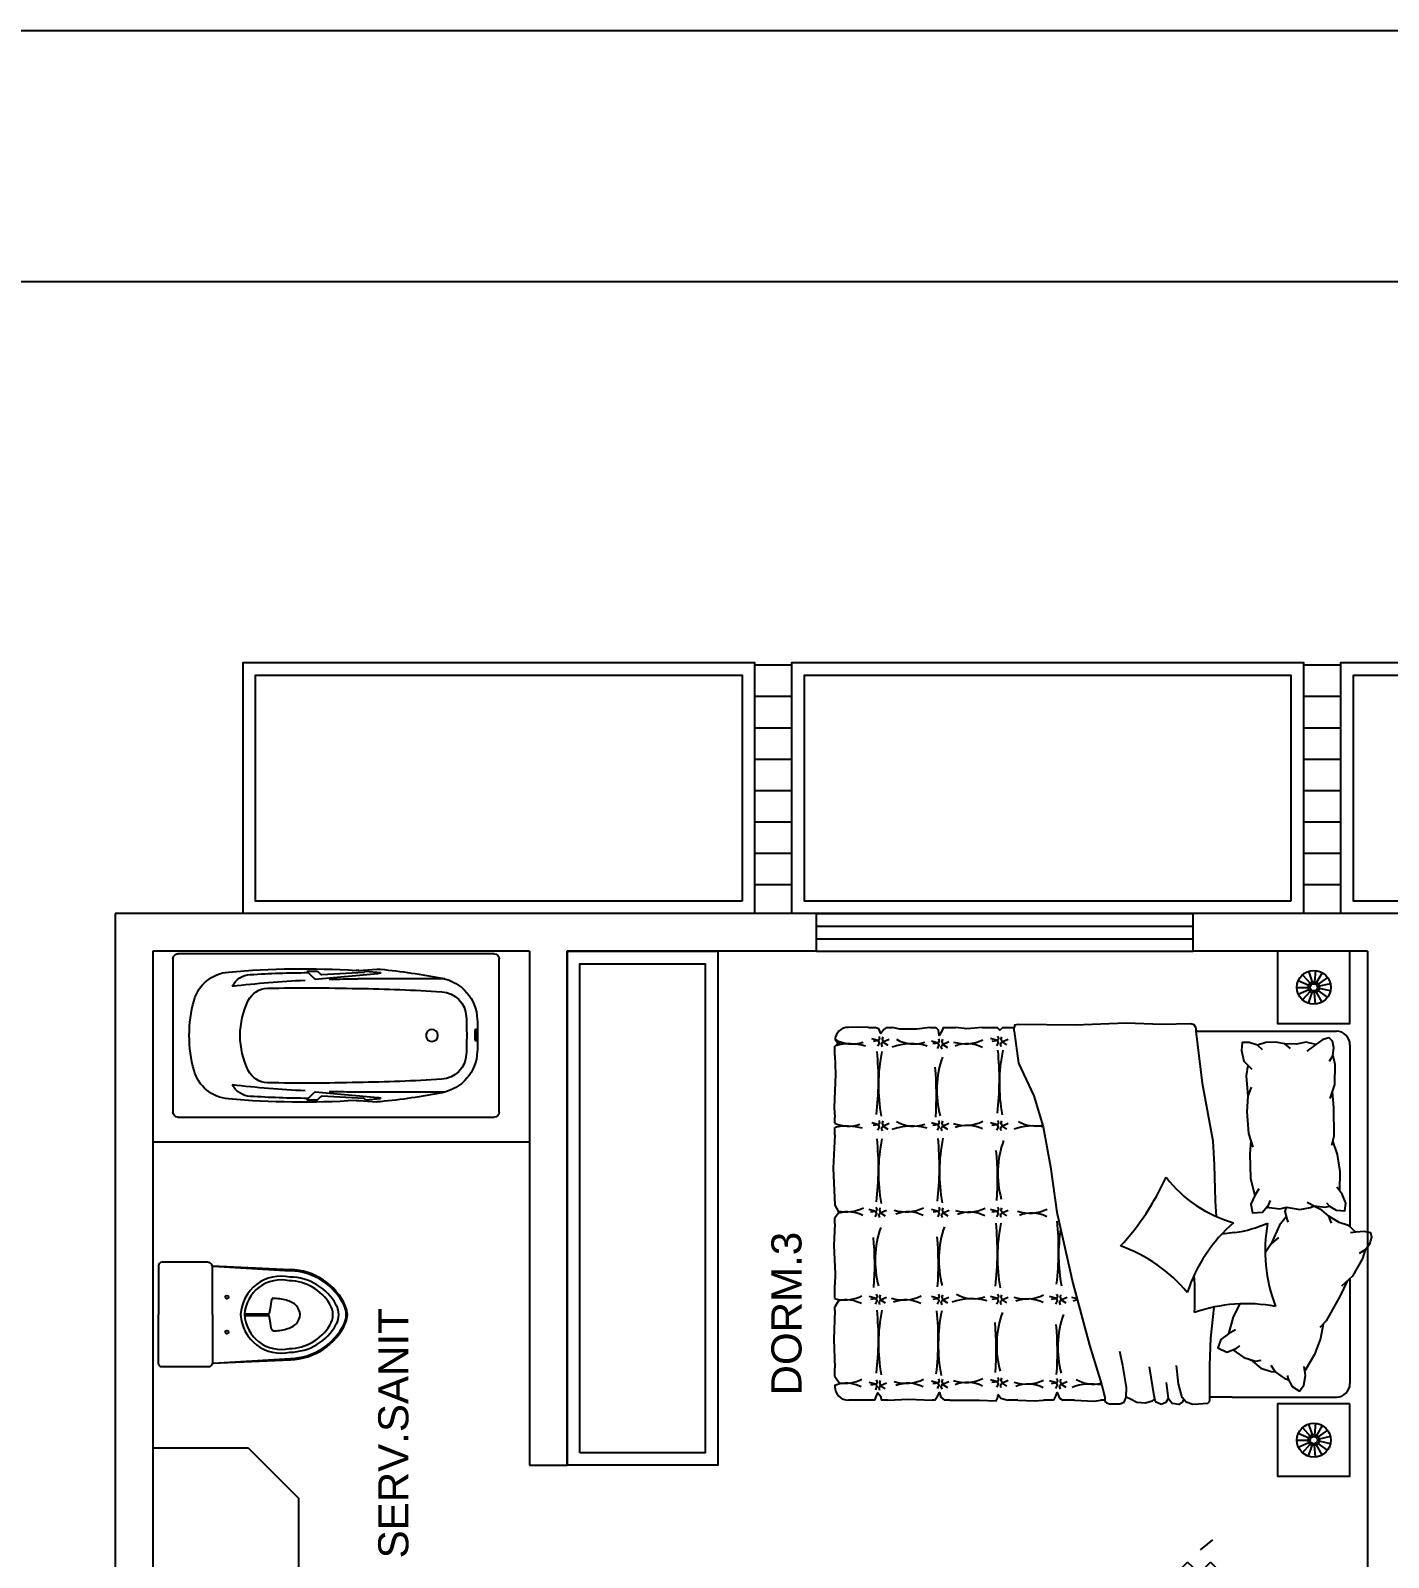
# Model space of a CAD drawing. Header units: inches. Extents: x -370 to 18, y -197 to 199.
# Drawn here: x -13.37 to -7.96, y 43.38 to 49.47 of the extents above; entities that cross this region are included whole.
import ezdxf

# ---------------------------------------------------------------- set-up
doc = ezdxf.new("R2010")
doc.units = ezdxf.units.IN
doc.header["$MEASUREMENT"] = 0
doc.linetypes.add('RAYITAS', pattern=[0.375, 0.25, -0.125])
for name, color, linetype in [('artefactos', 1, 'Continuous'), ('aux2', 194, 'Continuous'), ('MUEBLES', 7, 'Continuous')]:
    doc.layers.add(name, color=color, linetype=linetype)
doc.styles.get("Standard").update_dxf_attribs({"font": 'arial.ttf'})

# ---------------------------------------------------------------- blocks, each defined once
blk = doc.blocks.new('velador')
at = {"layer": 'artefactos', "color": 2}
blk.add_lwpolyline([(-0.4, 0.4), (-0.4, 0), (0, 0), (0, 0.4), (-0.4, 0.4)], dxfattribs=at)
for radius in [0.0937, 0.0304]:
    blk.add_circle((-0.2, 0.2), radius, dxfattribs=at)
at = {"layer": 'aux2', "color": 2}
for p, q in [((-0.2551, 0.2758), (-0.2179, 0.2246)), ((-0.2195, 0.2917), (-0.2063, 0.2297)), ((-0.1805, 0.2917), (-0.1937, 0.2297)), ((-0.1449, 0.2758), (-0.1821, 0.2246)), ((-0.2932, 0.2098), (-0.2302, 0.2032)), ((-0.2891, 0.171), (-0.2289, 0.1906)), ((-0.2812, 0.2469), (-0.2263, 0.2152)), ((-0.2697, 0.1373), (-0.2226, 0.1797)), ((-0.2381, 0.1144), (-0.2124, 0.1722)), ((-0.2, 0.1063), (-0.2, 0.1696)), ((-0.1619, 0.1144), (-0.1876, 0.1722)), ((-0.1303, 0.1373), (-0.1774, 0.1797)), ((-0.1188, 0.2469), (-0.1737, 0.2152)), ((-0.1109, 0.171), (-0.1711, 0.1906)), ((-0.1068, 0.2098), (-0.1698, 0.2032))]:
    blk.add_line(p, q, dxfattribs=at)
blk.add_circle((-0.2, 0.2), 0.0202, dxfattribs=at)
blk = doc.blocks.new('cama_2pl')
at = {"layer": 'artefactos', "color": 1}
for p, q in [((706.728, 610.2968), (706.7439, 610.2697)), ((706.728, 610.2968), (706.7662, 610.2856)), ((706.7662, 610.2856), (706.8438, 610.2406)), ((705.8202, 610.2295), (706.6253, 610.2295)), ((706.6196, 610.2234), (706.6064, 610.1813)), ((706.6494, 610.2549), (706.6196, 610.2234)), ((706.8438, 610.2406), (706.8884, 610.1923)), ((706.8541, 610.2295), (707.3202, 610.2295)), ((705.7602, 609.5475), (705.7602, 610.1695)), ((706.6064, 610.1813), (706.5796, 610.1361)), ((707.3802, 609.7085), (707.3802, 610.1695)), ((706.5399, 609.9466), (706.5399, 609.9523)), ((706.5399, 609.8598), (706.5399, 609.8643)), ((707.2129, 609.7868), (707.2157, 609.7917)), ((706.6513, 609.72), (706.6586, 609.662)), ((707.3802, 609.7085), (707.3802, 609.6085)), ((706.3513, 609.628), (706.512, 609.6323)), ((706.512, 609.6323), (706.5805, 609.6379)), ((707.3802, 609.6085), (707.3935, 609.6085)), ((705.7432, 609.5475), (705.7602, 609.5475)), ((707.3203, 609.4713), (707.2399, 609.4625)), ((707.3816, 609.4873), (707.3203, 609.4713)), ((707.4023, 609.5052), (707.3816, 609.4873)), ((707.3144, 609.4158), (707.386, 609.4246)), ((707.386, 609.4246), (707.4035, 609.4144)), ((707.4123, 609.3939), (707.4006, 609.3691)), ((707.4035, 609.4144), (707.4123, 609.3939)), ((707.3743, 609.3633), (707.2458, 609.3428)), ((707.4006, 609.3691), (707.3743, 609.3633)), ((707.2395, 609.2242), (707.1784, 609.2109)), ((707.3371, 609.2407), (707.2395, 609.2242)), ((707.38, 609.239), (707.3371, 609.2407)), ((707.4015, 609.2308), (707.38, 609.239)), ((707.4096, 609.2108), (707.4015, 609.2308)), ((707.3802, 609.1445), (707.3935, 609.1445)), ((707.3935, 609.1445), (707.3935, 609.1259)), ((707.3935, 609.0102), (707.3935, 608.9593)), ((707.3935, 608.919), (707.3935, 608.8734)), ((705.7432, 608.6926), (705.7432, 608.7452)), ((705.7602, 608.7433), (705.7432, 608.7433)), ((707.3935, 608.7594), (707.3935, 608.7153)), ((705.7432, 608.6014), (705.7432, 608.668)), ((705.7432, 608.4296), (705.7432, 608.4857)), ((707.3935, 608.4593), (707.3935, 608.4357)), ((705.7432, 608.37), (705.7432, 608.3963)), ((707.3935, 608.3927), (707.3935, 608.3804)), ((705.7432, 608.1788), (705.7432, 608.2034)), ((707.3935, 608.184), (707.3935, 608.1542)), ((705.7432, 608.0982), (705.7432, 608.1262)), ((707.3935, 608.1262), (707.3935, 608.0095)), ((705.8681, 607.9495), (705.8267, 607.9495)), ((706.1673, 607.9495), (706.1419, 607.9495)), ((706.2183, 607.9495), (706.1858, 607.9495)), ((706.6132, 607.9495), (706.5869, 607.9495)), ((706.9435, 607.9495), (706.8835, 607.9495)), ((706.9958, 607.9495), (706.98, 607.9495)), ((707.2888, 607.9495), (707.2502, 607.9495)), ((707.3274, 607.9495), (707.3335, 607.9495))]:
    blk.add_line(p, q, dxfattribs=at)
for points in [[(706.728, 610.2968), (706.7014, 610.317), (706.672, 610.3264), (706.6525, 610.3213), (706.646, 610.2929), (706.6494, 610.2549), (706.6521, 610.2314)], [(706.5205, 610.1254), (706.535, 610.1394), (706.5529, 610.1689), (706.555, 610.2061), (706.5219, 610.2107), (706.4813, 610.1951), (706.4499, 610.1714)], [(706.8659, 610.2167), (706.9314, 610.186), (707.0424, 610.1249), (707.0721, 610.096)], [(705.8672, 610.1535), (705.8341, 610.158), (705.8039, 610.1518), (705.7894, 610.1378), (705.7976, 610.1099), (705.8192, 610.0785), (705.8479, 610.0387)], [(705.8672, 610.1535), (705.906, 610.1624), (705.9957, 610.1613), (706.0582, 610.141)], [(705.8672, 610.1535), (705.8944, 610.1376)], [(706.0267, 610.1512), (706.0988, 610.1566), (706.2255, 610.1577), (706.2655, 610.1471)], [(706.2455, 610.1524), (706.3055, 610.1735), (706.3813, 610.1847), (706.4649, 610.1827)], [(706.517, 610.04), (706.5325, 610.0715), (706.5383, 610.1199), (706.535, 610.1394)], [(706.6097, 610.1481), (706.5796, 610.1361), (706.5527, 610.1055), (706.5336, 610.0663)], [(705.8192, 610.0785), (705.8087, 610.0363), (705.8179, 609.9932), (705.8167, 609.9406)], [(706.5393, 609.9491), (706.5496, 610.007), (706.5401, 610.0545), (706.5325, 610.0715)], [(707.0572, 610.1104), (707.1198, 610.0994), (707.1914, 610.072), (707.2633, 610.0293)], [(707.2837, 609.9521), (707.3031, 609.9572), (707.3332, 609.9741), (707.3533, 610.0056), (707.3267, 610.0258), (707.2837, 610.0321), (707.2447, 610.0268)], [(705.837, 609.9659), (705.8167, 609.9406), (705.8082, 609.9008), (705.8108, 609.8573), (705.8218, 609.8208)], [(706.5394, 609.8601), (706.5461, 609.9194), (706.5393, 609.9491)], [(706.5399, 609.9465), (706.5576, 609.9407), (706.6053, 609.9539)], [(706.5814, 609.9473), (706.6194, 609.918), (706.7009, 609.8809)], [(707.2387, 609.8794), (707.2677, 609.8992), (707.2965, 609.9386), (707.3031, 609.9572)], [(706.4577, 609.8266), (706.4873, 609.8087), (706.5255, 609.7914), (706.5644, 609.7981), (706.5618, 609.8417), (706.5273, 609.8702), (706.5093, 609.8778)], [(706.6731, 609.9138), (706.7009, 609.8809), (706.7416, 609.8545)], [(707.2136, 609.7892), (707.251, 609.8346), (707.266, 609.8807), (707.2677, 609.8992)], [(705.8424, 609.8417), (705.8218, 609.8208), (705.8109, 609.783), (705.8106, 609.7524), (705.8457, 609.7501), (705.8933, 609.7596), (705.9283, 609.7945)], [(706.0072, 609.7927), (706.0474, 609.7777), (706.1177, 609.7732), (706.2134, 609.7812), (706.2735, 609.8001)], [(706.2447, 609.7911), (706.3027, 609.7866), (706.4119, 609.7889), (706.4873, 609.8087)], [(707.1701, 609.7116), (707.205, 609.76), (707.22, 609.8109), (707.2158, 609.8372)], [(705.9107, 609.777), (705.9582, 609.7701), (706.0474, 609.7777)], [(706.967, 609.7426), (707.0241, 609.712), (707.0995, 609.6924)], [(707.0825, 609.7224), (707.0995, 609.6924), (707.1243, 609.6585), (707.1615, 609.6453), (707.1806, 609.6846), (707.1645, 609.7263), (707.1526, 609.7418)], [(705.7602, 609.5475), (705.9909, 609.5757), (706.245, 609.6228), (706.3513, 609.628)], [(706.9813, 609.6268), (707.1182, 609.6121), (707.2381, 609.6085), (707.3802, 609.6085)], [(707.3935, 609.6085), (707.4004, 609.6062), (707.4082, 609.5984), (707.4104, 609.5594), (707.4119, 609.5348)], [(705.7432, 609.5475), (705.7315, 609.5397), (705.7283, 609.525), (705.7299, 609.3975), (705.725, 609.2389), (705.7332, 609.0133), (705.7299, 608.7615), (705.7332, 608.7452), (705.7432, 608.7452)], [(707.4119, 609.5348), (707.4023, 609.5052)], [(707.3893, 609.494), (707.4021, 609.4873), (707.4123, 609.4727), (707.4079, 609.4421), (707.386, 609.4246)], [(707.3855, 609.3658), (707.3982, 609.3547), (707.4065, 609.3249), (707.4032, 609.2869), (707.3883, 609.2588), (707.38, 609.239)], [(707.3935, 609.1445), (707.401, 609.1459), (707.4056, 609.1522), (707.4101, 609.1653), (707.4096, 609.2108)], [(705.7602, 608.7433), (705.9021, 608.7632), (706.0466, 608.8301), (706.1841, 608.8724), (706.3603, 608.9041), (706.5613, 608.9323), (706.875, 609.0027), (707.1499, 609.0767), (707.3227, 609.1295), (707.3802, 609.1445)], [(707.3935, 609.0102), (707.3983, 609.0979), (707.3935, 609.1259)], [(707.3935, 608.919), (707.3755, 608.9278), (707.3597, 608.9331), (707.3842, 608.9436), (707.3935, 608.9593)], [(707.3935, 608.7594), (707.3965, 608.8331), (707.3935, 608.8734)], [(707.3935, 608.4593), (707.3929, 608.5882), (707.3964, 608.6636), (707.3841, 608.6689), (707.3683, 608.6724), (707.3841, 608.6847), (707.3935, 608.7153)], [(705.7432, 608.6926), (705.756, 608.6796), (705.7432, 608.668)], [(705.7432, 608.6014), (705.749, 608.5341), (705.7432, 608.4857)], [(705.7432, 608.4296), (705.7595, 608.4236), (705.7788, 608.4113), (705.756, 608.4078), (705.7432, 608.3963)], [(705.7432, 608.37), (705.7507, 608.3131), (705.7507, 608.2377), (705.7432, 608.2034)], [(707.3935, 608.3927), (707.3753, 608.4041), (707.3595, 608.4129), (707.3806, 608.4181), (707.3935, 608.4357)], [(707.3935, 608.184), (707.3893, 608.2743), (707.3935, 608.3804)], [(705.7432, 608.1788), (705.7525, 608.1658), (705.77, 608.1536), (705.749, 608.1448), (705.7432, 608.1262)], [(707.3935, 608.1262), (707.3736, 608.1341), (707.3613, 608.1393), (707.3771, 608.1534), (707.3935, 608.1542)], [(705.7432, 608.0982), (705.742, 608.0501), (705.7432, 608.0095)], [(705.7973, 607.9514), (705.8096, 607.9613), (705.8132, 607.9712), (705.8174, 607.9598), (705.8267, 607.9495)], [(706.2183, 607.9495), (706.3669, 607.9428), (706.5307, 607.9495), (706.5566, 607.9638), (706.5656, 607.9664), (706.5869, 607.9495)], [(706.9435, 607.9495), (706.9477, 607.9649), (706.9534, 607.9662), (706.98, 607.9495)], [(707.2888, 607.9495), (707.3174, 607.9708), (707.3212, 607.9715), (707.3277, 607.9495)], [(705.8681, 607.9495), (705.951, 607.9533), (706.0984, 607.9463), (706.1419, 607.9495)], [(706.6132, 607.9495), (706.7091, 607.9446), (706.8337, 607.9516), (706.8835, 607.9495)], [(706.9958, 607.9495), (707.1226, 607.9447), (707.2502, 607.9495)]]:
    blk.add_lwpolyline(points, dxfattribs=at)
for centre, radius, start, end in [((705.8202, 610.1695), 0.06, 90, 180), ((707.3202, 610.1695), 0.06, 0, 90), ((706.73, 610.5526), 0.6983, 260.07459, 290.84099), ((706.0898, 609.6369), 0.5677, 8.42319, 23.67235), ((707.6668, 609.7706), 0.7004, 169.34718, 199.09407), ((706.0604, 609.8656), 0.5677, 307.59373, 344.59337), ((707.1348, 610.1728), 0.6983, 220.99561, 251.76201), ((706.9348, 608.3855), 1.1581, 86.52842, 94.68904), ((707.3689, 608.9752), 0.7004, 130.2682, 160.01509), ((705.9276, 608.3614), 1.1581, 47.44943, 65.55794), ((705.8032, 608.0095), 0.06, 180, 263.48359), ((707.3335, 608.0095), 0.06, 270, 0)]:
    blk.add_arc(centre, radius, start, end, dxfattribs=at)
at = {"layer": 'aux2', "color": 1}
for points in [[(706.9711, 608.9478), (706.9587, 608.9442), (706.9493, 608.9502), (706.9373, 608.9776)], [(707.3441, 608.9478), (707.3316, 608.9442), (707.3223, 608.9502), (707.3103, 608.9776)], [(706.9244, 608.9313), (706.9342, 608.9354), (706.9435, 608.9309), (706.9475, 608.9064)], [(706.9271, 608.9491), (706.9373, 608.9465), (706.9498, 608.9509), (706.9627, 608.9714)], [(706.968, 608.9278), (706.9542, 608.9349), (706.9435, 608.9309), (706.9351, 608.9002)], [(707.2974, 608.9313), (707.3071, 608.9354), (707.3165, 608.9309), (707.3205, 608.9064)], [(707.3, 608.9491), (707.3103, 608.9465), (707.3227, 608.9509), (707.3356, 608.9714)], [(707.341, 608.9278), (707.3272, 608.9349), (707.3165, 608.9309), (707.308, 608.9002)], [(705.7847, 608.6877), (705.795, 608.685), (705.8074, 608.6895), (705.8203, 608.7099)], [(705.8288, 608.6864), (705.8163, 608.6828), (705.8069, 608.6887), (705.795, 608.7162)], [(706.1575, 608.6877), (706.1678, 608.685), (706.1802, 608.6895), (706.1931, 608.7099)], [(706.2016, 608.6864), (706.1891, 608.6828), (706.1798, 608.6887), (706.1678, 608.7162)], [(706.5414, 608.6877), (706.5516, 608.685), (706.5641, 608.6895), (706.577, 608.7099)], [(706.5855, 608.6864), (706.573, 608.6828), (706.5636, 608.6887), (706.5516, 608.7162)], [(706.9271, 608.6877), (706.9373, 608.685), (706.9498, 608.6895), (706.9627, 608.7099)], [(706.9711, 608.6864), (706.9587, 608.6828), (706.9493, 608.6887), (706.9373, 608.7162)], [(707.295, 608.6877), (707.3053, 608.685), (707.3177, 608.6895), (707.3306, 608.7099)], [(707.3391, 608.6864), (707.3266, 608.6828), (707.3173, 608.6887), (707.3053, 608.7162)], [(705.782, 608.6699), (705.7918, 608.6739), (705.8012, 608.6695), (705.8052, 608.645)], [(705.8257, 608.6664), (705.8119, 608.6735), (705.8012, 608.6695), (705.7927, 608.6388)], [(706.1549, 608.6699), (706.1647, 608.6739), (706.174, 608.6695), (706.178, 608.645)], [(706.1985, 608.6664), (706.1847, 608.6735), (706.174, 608.6695), (706.1655, 608.6388)], [(706.5387, 608.6699), (706.5485, 608.6739), (706.5579, 608.6695), (706.5619, 608.645)], [(706.5824, 608.6664), (706.5686, 608.6735), (706.5579, 608.6695), (706.5494, 608.6388)], [(706.9244, 608.6699), (706.9342, 608.6739), (706.9435, 608.6695), (706.9475, 608.645)], [(706.968, 608.6664), (706.9542, 608.6735), (706.9435, 608.6695), (706.9351, 608.6388)], [(707.2924, 608.6699), (707.3021, 608.6739), (707.3115, 608.6695), (707.3155, 608.645)], [(707.336, 608.6664), (707.3222, 608.6735), (707.3115, 608.6695), (707.303, 608.6388)], [(705.7962, 608.4257), (705.8064, 608.423), (705.8189, 608.4275), (705.8318, 608.4479)], [(705.8403, 608.4244), (705.8278, 608.4208), (705.8184, 608.4267), (705.8064, 608.4542)], [(706.1575, 608.4257), (706.1678, 608.423), (706.1802, 608.4275), (706.1931, 608.4479)], [(706.2016, 608.4244), (706.1891, 608.4208), (706.1798, 608.4267), (706.1678, 608.4542)], [(706.5414, 608.427), (706.5516, 608.4243), (706.5641, 608.4288), (706.577, 608.4492)], [(706.5855, 608.4257), (706.573, 608.4221), (706.5636, 608.428), (706.5516, 608.4555)], [(706.9271, 608.4257), (706.9373, 608.423), (706.9498, 608.4275), (706.9627, 608.4479)], [(706.9711, 608.4244), (706.9587, 608.4208), (706.9493, 608.4267), (706.9373, 608.4542)], [(707.3009, 608.4257), (707.3111, 608.423), (707.3236, 608.4275), (707.3365, 608.4479)], [(707.3449, 608.4244), (707.3325, 608.4208), (707.3231, 608.4267), (707.3111, 608.4542)], [(705.7935, 608.4079), (705.8033, 608.4119), (705.8127, 608.4075), (705.8167, 608.383)], [(705.8371, 608.4044), (705.8233, 608.4115), (705.8127, 608.4075), (705.8042, 608.3768)], [(706.1549, 608.4079), (706.1647, 608.4119), (706.174, 608.4075), (706.178, 608.383)], [(706.1985, 608.4044), (706.1847, 608.4115), (706.174, 608.4075), (706.1655, 608.3768)], [(706.5387, 608.4092), (706.5485, 608.4132), (706.5579, 608.4088), (706.5619, 608.3843)], [(706.5824, 608.4057), (706.5686, 608.4128), (706.5579, 608.4088), (706.5494, 608.3781)], [(706.9244, 608.4079), (706.9342, 608.4119), (706.9435, 608.4075), (706.9475, 608.383)], [(706.968, 608.4044), (706.9542, 608.4115), (706.9435, 608.4075), (706.9351, 608.3768)], [(707.2982, 608.4079), (707.308, 608.4119), (707.3173, 608.4075), (707.3213, 608.383)], [(707.3418, 608.4044), (707.328, 608.4115), (707.3173, 608.4075), (707.3089, 608.3768)], [(705.7857, 608.1617), (705.7959, 608.159), (705.8084, 608.1635), (705.8213, 608.1839)], [(705.8297, 608.1604), (705.8173, 608.1568), (705.8079, 608.1627), (705.7959, 608.1902)], [(706.1575, 608.1617), (706.1678, 608.159), (706.1802, 608.1635), (706.1931, 608.1839)], [(706.2016, 608.1604), (706.1891, 608.1568), (706.1798, 608.1627), (706.1678, 608.1902)], [(706.5414, 608.1495), (706.5516, 608.1469), (706.5641, 608.1513), (706.577, 608.1718)], [(706.5855, 608.1482), (706.573, 608.1446), (706.5636, 608.1506), (706.5516, 608.178)], [(706.9271, 608.1506), (706.9373, 608.1479), (706.9498, 608.1523), (706.9627, 608.1728)], [(706.9711, 608.1492), (706.9587, 608.1457), (706.9493, 608.1516), (706.9373, 608.179)], [(707.3064, 608.1506), (707.3167, 608.1479), (707.3291, 608.1523), (707.3421, 608.1728)], [(707.3505, 608.1492), (707.338, 608.1457), (707.3287, 608.1516), (707.3167, 608.179)], [(705.783, 608.1439), (705.7928, 608.1479), (705.8021, 608.1435), (705.8061, 608.119)], [(705.8266, 608.1404), (705.8128, 608.1475), (705.8021, 608.1435), (705.7937, 608.1128)], [(706.1549, 608.1439), (706.1647, 608.1479), (706.174, 608.1435), (706.178, 608.119)], [(706.1985, 608.1404), (706.1847, 608.1475), (706.174, 608.1435), (706.1655, 608.1128)], [(706.5387, 608.1317), (706.5485, 608.1357), (706.5579, 608.1313), (706.5619, 608.1068)], [(706.5824, 608.1282), (706.5686, 608.1353), (706.5579, 608.1313), (706.5494, 608.1006)], [(706.9244, 608.1328), (706.9342, 608.1368), (706.9435, 608.1323), (706.9475, 608.1079)], [(706.968, 608.1292), (706.9542, 608.1363), (706.9435, 608.1323), (706.9351, 608.1016)], [(707.3038, 608.1328), (707.3136, 608.1368), (707.3229, 608.1323), (707.3269, 608.1079)], [(707.3474, 608.1292), (707.3336, 608.1363), (707.3229, 608.1323), (707.3145, 608.1016)]]:
    blk.add_lwpolyline(points, dxfattribs=at)
for centre, radius, start, end in [((707.1705, 609.0941), 0.1516, 330.00614, 12.98914), ((707.574, 609.0845), 0.2522, 169.50688, 199.72929), ((706.7687, 609.0499), 0.1768, 342.64426, 350.61497), ((707.0916, 609.0588), 0.1463, 194.23978, 201.51943), ((706.7279, 607.6368), 1.3033, 83.32536, 95.58422), ((706.751, 609.6822), 0.7423, 261.03637, 280.58745), ((707.16, 609.3714), 0.4351, 250.41332, 285.15099), ((707.1819, 607.5197), 1.4151, 86.03505, 95.00581), ((706.0284, 608.8377), 0.1516, 330.00614, 12.31936), ((706.4319, 608.8281), 0.2522, 169.91882, 199.72929), ((706.3886, 608.8114), 0.1768, 342.64426, 26.16029), ((706.7115, 608.8204), 0.1463, 152.75109, 201.51943), ((706.7687, 608.7953), 0.1768, 342.64426, 26.16029), ((707.0916, 608.8043), 0.1463, 152.75109, 201.51943), ((707.1454, 608.7953), 0.1768, 342.64426, 26.16029), ((707.4683, 608.8043), 0.1463, 152.75109, 201.51943), ((705.9942, 609.42), 0.7423, 258.35241, 280.58745), ((705.9712, 607.3746), 1.3033, 83.32536, 95.58422), ((706.3892, 609.1062), 0.4351, 250.41332, 285.15099), ((706.4111, 607.2544), 1.4151, 86.03505, 95.00581), ((706.7604, 609.4115), 0.7423, 258.35241, 280.58745), ((706.7373, 607.3661), 1.3033, 83.32536, 95.58422), ((707.1506, 609.101), 0.4351, 250.41332, 285.15099), ((707.1724, 607.2492), 1.4151, 86.03505, 95.00581), ((705.6394, 608.5271), 0.1768, 342.64426, 26.16029), ((705.9623, 608.536), 0.1463, 152.75109, 201.51943), ((706.0001, 608.5271), 0.1768, 342.64426, 26.16029), ((706.323, 608.536), 0.1463, 152.75109, 201.51943), ((706.3845, 608.5371), 0.1768, 342.64426, 26.16029), ((706.7075, 608.5461), 0.1463, 152.75109, 201.51943), ((706.7929, 608.5643), 0.1516, 330.00614, 18.99185), ((707.1965, 608.5547), 0.2522, 163.98533, 199.72929), ((707.1381, 608.5271), 0.1768, 342.64426, 26.16029), ((707.461, 608.536), 0.1463, 152.75109, 201.51943), ((706.021, 608.836), 0.4351, 250.41332, 285.15099), ((706.0428, 606.9842), 1.4151, 86.03505, 95.00581), ((706.3842, 609.1549), 0.7423, 258.35241, 280.58745), ((706.3612, 607.1094), 1.3033, 83.32536, 95.58422), ((706.7716, 608.8447), 0.4351, 250.41332, 285.15099), ((706.7935, 606.993), 1.4151, 86.03505, 95.00581), ((707.1476, 609.1496), 0.7423, 258.35241, 280.58745), ((707.1246, 607.1042), 1.3033, 83.32536, 95.58422), ((705.6649, 608.2984), 0.1516, 330.00614, 18.99185), ((706.0684, 608.2888), 0.2522, 163.98533, 199.72929), ((706.029, 608.2984), 0.1516, 330.00614, 18.99185), ((706.4325, 608.2888), 0.2522, 163.98533, 199.72929), ((706.3832, 608.2646), 0.1768, 342.64426, 26.16029), ((706.7061, 608.2736), 0.1463, 152.75109, 201.51943), ((706.7728, 608.2537), 0.1768, 342.64426, 26.16029), ((707.0958, 608.2627), 0.1463, 152.75109, 201.51943), ((707.1418, 608.2646), 0.1768, 342.64426, 26.16029), ((707.4647, 608.2736), 0.1463, 152.75109, 201.51943), ((706, 608.8849), 0.7423, 258.35241, 280.58745), ((705.977, 606.8395), 1.3033, 83.32536, 95.58422), ((706.3871, 608.8849), 0.7423, 258.35241, 280.58745), ((706.364, 606.8395), 1.3033, 83.32536, 95.58422), ((706.7742, 608.5628), 0.4351, 250.41332, 285.15099), ((706.7961, 606.7111), 1.4151, 86.03505, 95.00581), ((707.1452, 608.8849), 0.7423, 258.35241, 280.58745), ((707.1222, 606.8395), 1.3033, 83.32536, 95.58422), ((705.6649, 608.0252), 0.1516, 330.00614, 18.99185), ((706.0684, 608.0155), 0.2522, 163.98533, 194.58059), ((706.029, 608.0115), 0.1516, 335.84042, 18.99185), ((706.4325, 608.0019), 0.2522, 163.98533, 191.99553), ((706.3832, 607.9981), 0.1768, 348.82047, 26.16029), ((706.7061, 608.0071), 0.1463, 152.75109, 196.13134), ((706.7728, 607.991), 0.1768, 351.4985, 26.16029), ((707.0958, 608), 0.1463, 152.75109, 193.33361), ((707.1418, 607.991), 0.1768, 353.45059, 26.16029), ((707.4647, 607.9999), 0.1463, 152.75109, 191.18533)]:
    blk.add_arc(centre, radius, start, end, dxfattribs=at)
at = {"layer": 'artefactos', "color": 1, "xscale": 0.7999999999999545, "yscale": 0.7999999999999545, "zscale": 0.7999999999999545}
for p in [(705.7261, 609.9095), (707.7302, 609.9095)]:
    blk.add_blockref('velador', p, dxfattribs=at)
blk = doc.blocks.new('*U41')
at = {"layer": 'artefactos', "color": 1}
for p, q in [((0.0113, 0.0338), (0.7171, 0.6895)), ((0.6248, 0.6892), (0.6007, 0.6651)), ((0.6248, 0.6892), (0.6528, 0.6612)), ((0.7383, 0.6683), (0.7171, 0.6895)), ((0.0325, 0.0125), (0.7383, 0.6683)), ((0.6007, 0.6651), (0.6287, 0.6371)), ((0.6528, 0.6612), (0.6287, 0.6371)), ((0.675, 0.6532), (0.6367, 0.6149)), ((0.6367, 0.6149), (0.6396, 0.6121)), ((0.7019, 0.6262), (0.6637, 0.588)), ((0.675, 0.6532), (0.6778, 0.6503)), ((0.7019, 0.6262), (0.699, 0.6291)), ((0.6637, 0.588), (0.6608, 0.5908)), ((0.7099, 0.604), (0.6858, 0.5799)), ((0.7138, 0.552), (0.6858, 0.5799)), ((0.7379, 0.5761), (0.7099, 0.604)), ((0.7379, 0.5761), (0.7138, 0.552)), ((0, 0.0308), (0, -0.0308)), ((0.0083, 0.0338), (0.003, 0.0338)), ((0.0113, 0.0338), (0.0325, 0.0125)), ((0.0113, 0.0308), (0.0113, -0.0112)), ((0.9887, 0.0308), (0.9887, -0.0112)), ((0.9917, 0.0338), (0.997, 0.0338)), ((1, 0.0308), (1, -0.0308)), ((0.0252, -0.0338), (0.003, -0.0338)), ((0.0113, -0.0112), (0.0252, -0.0112)), ((0.0282, -0.0142), (0.0282, -0.0308)), ((0.9718, -0.0142), (0.9718, -0.0308)), ((0.9887, -0.0112), (0.9748, -0.0112)), ((0.9748, -0.0338), (0.997, -0.0338))]:
    blk.add_line(p, q, dxfattribs=at)
at = {"layer": 'artefactos', "color": 1, "linetype": 'RAYITAS', "ltscale": 0.15}
blk.add_arc((0.0613, 0.0338), 0.9279, 0, 53.32906, dxfattribs=at)
at = {"layer": 'artefactos', "color": 1}
for centre, radius, start, end in [((0.6244, 0.6291), 0.0188, 310.96801, 53.15744), ((0.6608, 0.6655), 0.0188, 216.84256, 319.03199), ((0.7142, 0.6121), 0.0188, 130.96801, 233.15744), ((0.6778, 0.5757), 0.0188, 36.84256, 139.03199), ((0.003, 0.0308), 0.003, 90, 180), ((0.0083, 0.0308), 0.003, 0, 90), ((0.9917, 0.0308), 0.003, 90, 180), ((0.997, 0.0308), 0.003, 0, 90), ((0.003, -0.0308), 0.003, 180, 270), ((0.0252, -0.0142), 0.003, 0, 90), ((0.0252, -0.0308), 0.003, 270, 0), ((0.9748, -0.0142), 0.003, 90, 180), ((0.9748, -0.0308), 0.003, 180, 270), ((0.997, -0.0308), 0.003, 270, 0)]:
    blk.add_arc(centre, radius, start, end, dxfattribs=at)
blk = doc.blocks.new('wc2_pl')
at = {"layer": 'artefactos', "color": 1}
for p, q in [((0.2147, 0.1938), (0.5252, 0.1797)), ((0.2147, -0.1938), (0.5252, -0.1797))]:
    blk.add_line(p, q, dxfattribs=at)
for points in [[(0.2152, 0), (0.2152, 0.1885, 0.446711), (0.195, 0.2085), (0.013, 0.2085, 0.386671), (0, 0.1951), (0, 0.1885), (0, 0)], [(0.2152, 0), (0.2152, -0.1885, -0.446711), (0.195, -0.2085), (0.013, -0.2085, -0.386671), (0, -0.1951), (0, -0.1885), (0, 0)]]:
    blk.add_lwpolyline(points, format="xyb", dxfattribs=at)
for centre, radius, start, end in [((0.4885, -0.0086), 0.1471, 77.6053, 176.63277), ((0.5166, -0.0593), 0.1941, 31.33369, 88.96854), ((0.5184, -0.0683), 0.2481, 23.9826, 88.43985), ((0.6141, 0), 0.08, 328.64924, 31.35076), ((0.672, 0), 0.08, 336.0174, 23.9826), ((0.4885, 0.0086), 0.1471, 183.36723, 282.3947), ((0.5157, 0.0602), 0.1954, 271.29832, 328.57015), ((0.5184, 0.0683), 0.2481, 271.56015, 336.0174)]:
    blk.add_arc(centre, radius, start, end, dxfattribs=at)
at = {"layer": 'aux2', "color": 1, "linetype": 'Continuous'}
for p, q in [((0.217, 0.1935), (0.5249, 0.1747)), ((0.3419, 0.003), (0.4391, 0.003)), ((0.3419, -0.003), (0.4391, -0.003)), ((0.217, -0.1935), (0.5249, -0.1747))]:
    blk.add_line(p, q, dxfattribs=at)
for points in [[(0.4567, 0.065), (0.4543, 0.0637), (0.4519, 0.0619), (0.4498, 0.0577), (0.4489, 0.0523), (0.4439, 0.0244), (0.4403, 0.0041), (0.4393, 0.0032), (0.4386, 0.0026), (0.438, 0.0018), (0.4376, 0)], [(0.4567, -0.065), (0.4543, -0.0637), (0.4519, -0.0619), (0.4498, -0.0577), (0.4489, -0.0523), (0.4439, -0.0244), (0.4403, -0.0041), (0.4393, -0.0032), (0.4386, -0.0026), (0.438, -0.0018), (0.4376, 0)]]:
    blk.add_lwpolyline(points, dxfattribs=at)
for centre in [(0.2719, 0.0697), (0.2719, -0.0697)]:
    blk.add_circle(centre, 0.0065, dxfattribs=at)
for centre, radius, start, end in [((0.4885, -0.0086), 0.1621, 77.6053, 176.94461), ((0.5203, -0.0639), 0.2136, 28.55977, 89.18982), ((0.518, -0.0705), 0.2453, 25.258, 88.39968), ((0.453, -0.1382), 0.2032, 73.92986, 88.93749), ((0.491, -0.0227), 0.0819, 44.47908, 77.11129), ((0.4917, -0.0109), 0.0735, 8.55235, 39.04241), ((0.4917, 0.0109), 0.0735, 320.95759, 351.44765), ((0.6377, 0), 0.08, 331.44023, 28.55977), ((0.6675, 0), 0.08, 334.742, 25.258), ((0.4885, 0.0086), 0.1621, 183.05539, 282.3947), ((0.453, 0.1382), 0.2032, 271.06251, 286.07014), ((0.491, 0.0227), 0.0819, 282.88871, 315.52092), ((0.5203, 0.0639), 0.2136, 270.81018, 331.44023), ((0.518, 0.0705), 0.2453, 271.60032, 334.742)]:
    blk.add_arc(centre, radius, start, end, dxfattribs=at)
blk = doc.blocks.new('BC-P3')
at = {"color": 1}
for p, q in [((-0.352, 0), (0.352, 0)), ((-0.375, -1.477), (-0.375, -0.023)), ((0.375, -0.023), (0.375, -1.477)), ((-0.26, -0.2499), (-0.26, -0.65)), ((0.26, -0.2499), (0.26, -0.65)), ((-0.2953, -0.6154), (-0.2892, -0.5454)), ((-0.2892, -0.5454), (-0.2878, -0.546)), ((-0.2596, -0.8467), (-0.2848, -0.5585)), ((0.2596, -0.8467), (0.2848, -0.5585)), ((0.2892, -0.5454), (0.2878, -0.546)), ((0.2953, -0.6154), (0.2892, -0.5454)), ((-0.2989, -0.646), (-0.3045, -0.5624)), ((-0.2953, -0.6154), (-0.2899, -0.6208)), ((-0.2893, -0.622), (-0.2783, -0.8155)), ((0.2893, -0.622), (0.2783, -0.8155)), ((0.2953, -0.6154), (0.2899, -0.6208)), ((0.2989, -0.646), (0.3045, -0.5624)), ((-0.2953, -0.8354), (-0.28, -0.8201)), ((-0.2953, -0.8854), (-0.2953, -0.8354)), ((0.2953, -0.8354), (0.28, -0.8201)), ((0.2953, -0.8854), (0.2953, -0.8354)), ((-0.2953, -0.8854), (-0.2613, -0.8514)), ((0.2953, -0.8854), (0.2613, -0.8514)), ((0.352, -1.5), (-0.352, -1.5))]:
    blk.add_line(p, q, dxfattribs=at)
blk.add_lwpolyline([(-0.0257, -0.1082, 0.338364), (-0.0251, -0.1089, 0.038384), (-0.0177, -0.1104, 0.0164), (-0.0096, -0.111, 0.011665), (0.0018, -0.1113, 0.011665), (0.0131, -0.111, 0.0164), (0.0212, -0.1104, 0.038384), (0.0287, -0.1089, 0.338364), (0.0293, -0.1082, 0.338364), (0.0287, -0.1074, 0.038384), (0.0212, -0.106, 0.0164), (0.0131, -0.1053, 0.011665), (0.0018, -0.1051, 0.011665), (-0.0096, -0.1053, 0.0164), (-0.0177, -0.106, 0.038384), (-0.0251, -0.1074, 0.338364)], format="xyb", close=True, dxfattribs=at)
blk.add_circle((0, -0.31), 0.0275, dxfattribs=at)
for centre, radius, start, end in [((-0.352, -0.023), 0.023, 90, 180), ((0.352, -0.023), 0.023, 0, 90), ((-0.0667, -0.3012), 0.2, 92.12388, 168.98385), ((0, -2.1), 2, 90, 92.12388), ((0, -2.1), 2, 87.87612, 90), ((0.0667, -0.3012), 0.2, 11.01615, 87.87612), ((-0.0815, -0.2718), 0.12, 92.55385, 176.46704), ((0, -2.1), 1.95, 90, 92.55385), ((0, -2.1), 1.95, 87.44615, 90), ((0.0815, -0.2718), 0.12, 3.53296, 87.44615), ((2.6769, -0.8354), 2.9952, 168.98385, 174.45872), ((7.9619, -0.7684), 8.1788, 176.46704, 179.17039), ((-7.9619, -0.7684), 8.1788, 0.82961, 3.53296), ((-2.6769, -0.8354), 2.9952, 5.54128, 11.01615), ((-0.2047, -0.5558), 0.1, 174.45872, 183.78321), ((-0.2885, -0.5478), 0.002, 12.28041, 69.25291), ((-0.3843, -0.5687), 0.1, 4.12515, 12.28041), ((0.3843, -0.5687), 0.1, 167.71959, 175.87485), ((0.2885, -0.5478), 0.002, 110.74709, 167.71959), ((0.2047, -0.5558), 0.1, 356.21679, 5.54128), ((-0.2913, -0.6222), 0.002, 5, 45.7989), ((0.2913, -0.6222), 0.002, 134.2011, 175), ((3.6679, -0.9028), 3.9744, 176.4609, 184.94181), ((-0.3887, -0.6519), 0.09, 356.4609, 3.78321), ((4.7424, -0.6539), 5.0024, 179.95577, 181.46375), ((8.359, -0.8804), 8.5781, 178.46078, 181.23964), ((-8.359, -0.8804), 8.5781, 358.76036, 1.53922), ((-4.7424, -0.6539), 5.0024, 358.53625, 0.04423), ((-3.6679, -0.9028), 3.9744, 355.05819, 3.5391), ((0.3887, -0.6519), 0.09, 176.21679, 183.5391), ((-0.2843, -0.8159), 0.006, 315, 3.25052), ((0.2843, -0.8159), 0.006, 176.74948, 225), ((4.3506, -0.8512), 4.6397, 180.34512, 183.62539), ((-0.2655, -0.8472), 0.006, 315, 5), ((4.7424, -0.6539), 5.0024, 182.73477, 186.58735), ((-4.7424, -0.6539), 5.0024, 353.41265, 357.26523), ((0.2655, -0.8472), 0.006, 175, 225), ((-4.3506, -0.8512), 4.6397, 356.37461, 359.65488), ((-0.1171, -1.0638), 0.1, 181.23964, 243.87909), ((0.1171, -1.0638), 0.1, 296.12091, 358.76036), ((-0.1799, -1.1395), 0.1, 182.91722, 241.94627), ((0, -0.825), 0.366, 243.87909, 270), ((0, -0.825), 0.366, 270, 296.12091), ((0.1799, -1.1395), 0.1, 298.05373, 357.08278), ((-0.1124, -1.2297), 0.18, 184.94181, 254.47903), ((0.1124, -1.2297), 0.18, 285.52097, 355.05819), ((0, -0.825), 0.6, 254.47903, 270), ((0, -0.825), 0.6, 270, 285.52097), ((-0.352, -1.477), 0.023, 180, 270), ((0.352, -1.477), 0.023, 270, 0)]:
    blk.add_arc(centre, radius, start, end, dxfattribs=at)

msp = doc.modelspace()

# ---------------------------------------------------------------- hatches: boundary and pattern name
at = {"transparency": 33554610}
h = msp.add_hatch(dxfattribs=at)
h.set_pattern_fill('LINE', color=8, angle=180)
h.set_pattern_definition([(180, (15.64878, 61.68821), (-2e-17, -0.125), [])])
h.paths.add_polyline_path([(-10.48793, 45.94745), (-10.3391, 45.94745), (-10.3391, 46.94745), (-10.48793, 46.94745)])
h = msp.add_hatch(dxfattribs=at)
h.set_pattern_fill('LINE', color=8, angle=180)
h.set_pattern_definition([(180, (17.83511, 61.68821), (-2e-17, -0.125), [])])
h.paths.add_polyline_path([(-8.3016, 45.94745), (-8.15277, 45.94745), (-8.15277, 46.94745), (-8.3016, 46.94745)])

# ---------------------------------------------------------------- linework, layer by layer
at = {"color": 5}
for p, q in [((-10.2409, 45.94745), (-13.03478, 45.94745)), ((-13.03478, 45.94745), (-13.03478, 42.60021)), ((-10.2409, 45.79745), (-10.2409, 45.94745)), ((-7.89702, 45.94745), (-8.7409, 45.94745)), ((-8.7409, 45.79745), (-8.7409, 45.94745)), ((-11.38478, 45.79745), (-12.88478, 45.79745)), ((-12.88478, 45.79745), (-12.88478, 42.75021)), ((-11.38478, 45.79745), (-11.38478, 43.75021)), ((-10.2409, 45.79745), (-11.23478, 45.79745)), ((-11.23478, 45.79745), (-11.23478, 43.75021)), ((-8.04702, 45.79745), (-8.7409, 45.79745)), ((-8.04702, 45.79745), (-8.04702, 42.60021)), ((-11.38478, 43.75021), (-11.23478, 43.75021))]:
    msp.add_line(p, q, dxfattribs=at)
at = {"color": 1}
for p, q in [((-10.2409, 45.94745), (-8.7409, 45.94745)), ((-10.2409, 45.79745), (-8.7409, 45.79745)), ((-12.50332, 43.818), (-12.88478, 43.818)), ((-12.50332, 43.818), (-12.30332, 43.618)), ((-12.30332, 42.75021), (-12.30332, 43.618))]:
    msp.add_line(p, q, dxfattribs=at)
at = {"color": 2}
for p, q in [((-10.2409, 45.89745), (-8.7409, 45.89745)), ((-10.2409, 45.84745), (-8.7409, 45.84745)), ((-11.38478, 45.0372), (-12.88478, 45.0372))]:
    msp.add_line(p, q, dxfattribs=at)
at = {"layer": 'MUEBLES', "color": 1}
for points in [[(15.89861, 49.4653), (15.89861, 7.4153), (-43.50139, 7.4153), (-43.50139, 49.4653)], [(-11.23478, 43.75021), (-11.23478, 45.79745), (-10.63478, 45.79745), (-10.63478, 43.75021)], [(-11.18478, 43.80021), (-11.18478, 45.74745), (-10.68478, 45.74745), (-10.68478, 43.80021)]]:
    msp.add_lwpolyline(points, close=True, dxfattribs=at)
at = {"layer": 'MUEBLES', "color": 6}
msp.add_lwpolyline([(13.89861, 48.4653), (13.89861, 8.4153), (-41.50139, 8.4153), (-41.50139, 48.4653)], close=True, dxfattribs=at)
at = {"layer": 'MUEBLES', "color": 8, "transparency": 33554610}
for points in [[(-10.48793, 45.94745), (-12.52543, 45.94745), (-12.52543, 46.94745), (-10.48793, 46.94745)], [(-10.53793, 45.99745), (-12.47543, 45.99745), (-12.47543, 46.89745), (-10.53793, 46.89745)], [(-8.3016, 45.94745), (-10.3391, 45.94745), (-10.3391, 46.94745), (-8.3016, 46.94745)], [(-8.3516, 45.99745), (-10.2891, 45.99745), (-10.2891, 46.89745), (-8.3516, 46.89745)], [(-6.11527, 45.94745), (-8.15277, 45.94745), (-8.15277, 46.94745), (-6.11527, 46.94745)], [(-6.16527, 45.99745), (-8.10277, 45.99745), (-8.10277, 46.89745), (-6.16527, 46.89745)]]:
    msp.add_lwpolyline(points, close=True, dxfattribs=at)

# ---------------------------------------------------------------- block references
at = {"layer": 'artefactos', "xscale": -0.8666666666666671, "yscale": 0.8666666666666671, "zscale": 0.8666666666666671, "rotation": 270}
msp.add_blockref('BC-P3', (-11.50485, 45.4622), dxfattribs=at)
at = {"layer": 'artefactos'}
msp.add_blockref('wc2_pl', (-12.862, 44.35019), dxfattribs=at)
at = {"layer": 'artefactos', "xscale": -1}
msp.add_blockref('*U41', (-8.04702, 42.67521), dxfattribs=at)
at = {"layer": 'MUEBLES', "xscale": 0.9000000000000057, "yscale": 0.9000000000000057, "zscale": 0.9000000000000057, "rotation": 269.9999999999999}
msp.add_blockref('cama_2pl', (-557.32309, 680.66345), dxfattribs=at)

# ---------------------------------------------------------------- texts
at = {"char_height": 0.12, "attachment_point": 1, "rotation": 90}
for s, insert in [('DORM.3', (-10.42118, 44.02827)), ('SERV.SANIT', (-11.98705, 43.37935))]:
    msp.add_mtext(s, dxfattribs=dict(at, insert=insert))

doc.saveas('drawing.dxf')
